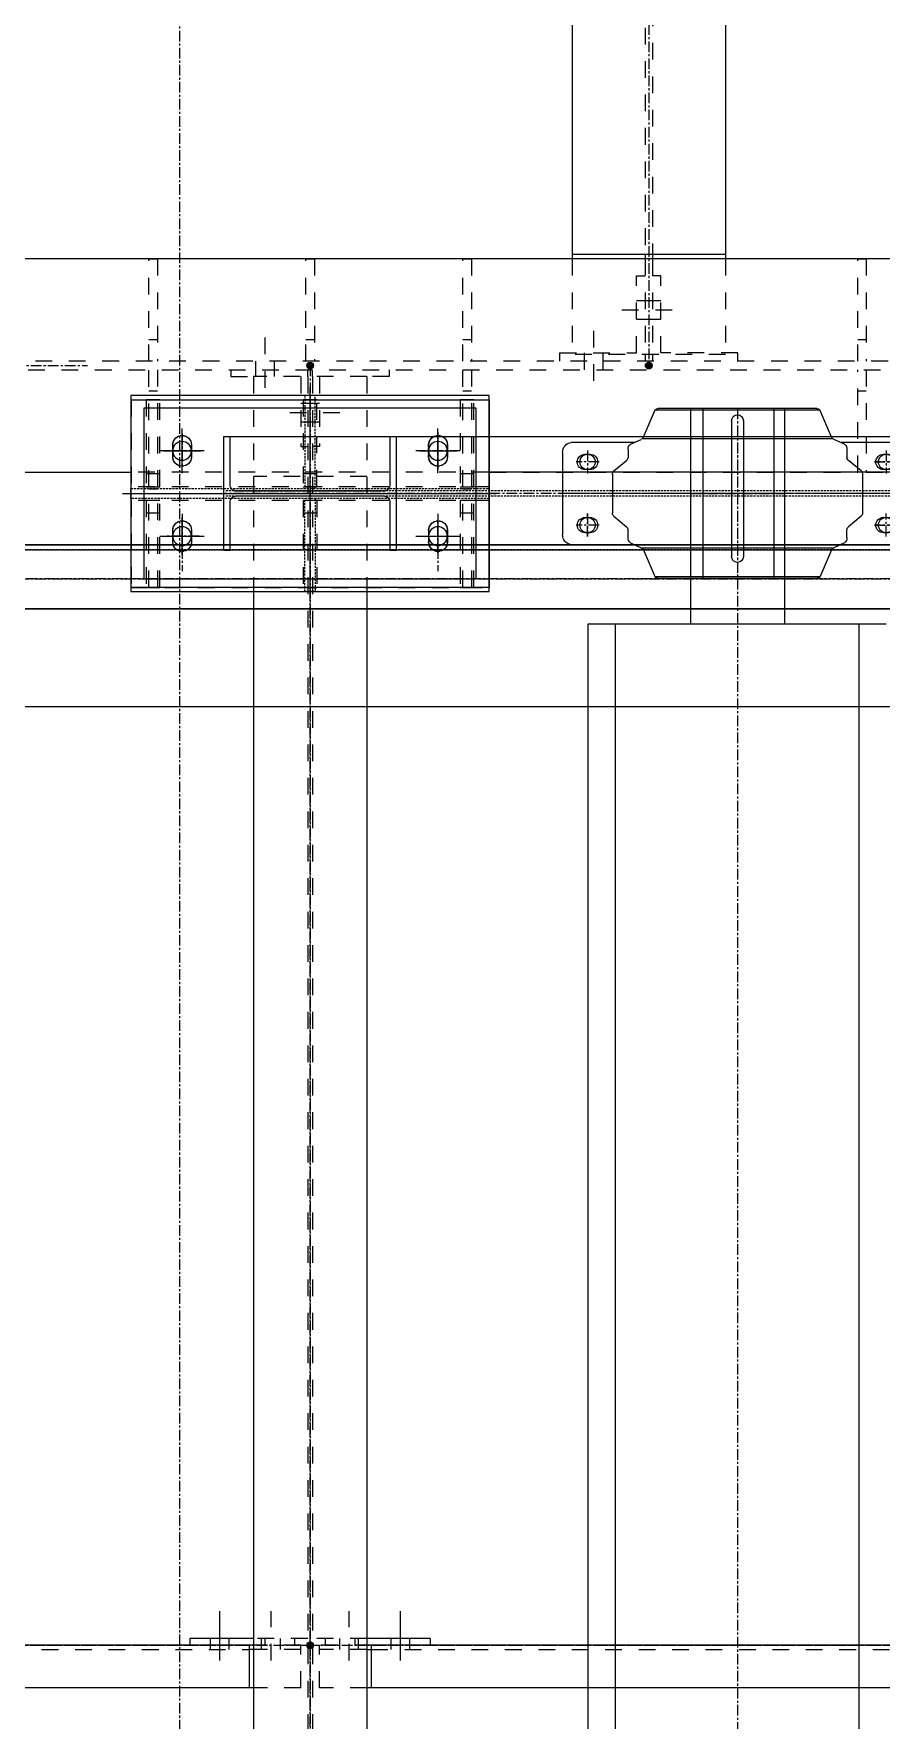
# Model space of a CAD drawing. Header units: inches. Extents: x 209270 to 234360, y -180214 to -150194.
# Drawn here: x 222891 to 223884, y -161652 to -159675 of the extents above; entities that cross this region are included whole.
import ezdxf

# ---------------------------------------------------------------- set-up
doc = ezdxf.new("R2010")
doc.units = ezdxf.units.IN
doc.header["$LTSCALE"] = 10
doc.header["$MEASUREMENT"] = 0
for name, pattern in [('CENTER', [2, 1.25, -0.25, 0.25, -0.25]), ('DXK_LINE_DOT2', [3.9198, 1.9599, -1.9599]), ('HIDDEN', [0.375, 0.25, -0.125])]:
    doc.linetypes.add(name, pattern=pattern)
for name, color, linetype in [('_STR_0', 7, 'Continuous'), ('_STR_1', 7, 'Continuous'), ('_STR_2', 7, 'Continuous'), ('_STR_4', 7, 'Continuous')]:
    doc.layers.add(name, color=color, linetype=linetype)
for name, color, linetype, lineweight in [('adani logo', 7, 'Continuous', 15), ('All Bought', 110, 'Continuous', 9), ('Belt', 4, 'Continuous', 9), ('CEN', 1, 'CENTER', 9), ('DIM', 42, 'Continuous', 13), ('HIDDDEN', 3, 'HIDDEN', 9), ('HIDDEN', 3, 'HIDDEN', 9), ('MAIN OBJECT', 2, 'Continuous', 18), ('OBJECT', 2, 'Continuous', 18), ('STR25', 30, 'Continuous', 5)]:
    doc.layers.add(name, color=color, linetype=linetype, lineweight=lineweight)

# ---------------------------------------------------------------- blocks, each defined once
blk = doc.blocks.new('A$Ccd523e08')
at = {"layer": 'CEN'}
blk.add_line((-55.5, 1500, 4.7), (-2941.9, 1500, 4.7), dxfattribs=at)
blk = doc.blocks.new('A$C1f4f58bd')
at = {"layer": 'CEN'}
blk.add_lwpolyline([(1100, 2200), (5000, 2200), (5000, -2700), (1100, -2700)], close=True, dxfattribs=at)
blk = doc.blocks.new('A$Cee1ce5ad')
at = {"layer": 'All Bought'}
for p, q in [((-92.9, 99.5), (92.9, 99.5)), ((-110.6, 65.2), (-96.5, 98)), ((-96.6, 97.8), (96.6, 97.8)), ((-6.9, 85.4), (-6.9, -73.9)), ((6.9, 85.4), (6.9, -73.9)), ((110.6, 65.2), (96.5, 98)), ((-195, 60), (-120.6, 60)), ((-125.4, 57.7), (-113, 63.5)), ((-111.9, 64.2), (111.9, 64.2)), ((125.4, 57.7), (113, 63.5)), ((120.6, 60), (195, 60)), ((-205, 48.3), (-205, -48.3)), ((-128.3, 51.5), (-128.3, 42.7)), ((128.3, 51.5), (128.3, 42.7)), ((205, 48.3), (205, -48.3)), ((-146.7, 22.7), (-146.7, -22.7)), ((-144.9, 26.5), (-130.1, 38.9)), ((144.9, 26.5), (130.1, 38.9)), ((146.7, 22.7), (146.7, -22.7)), ((-144.9, -26.5), (-130.1, -38.9)), ((144.9, -26.5), (130.1, -38.9)), ((-128.3, -51.5), (-128.3, -42.7)), ((-125.4, -57.7), (-113, -63.5)), ((125.4, -57.7), (113, -63.5)), ((128.3, -51.5), (128.3, -42.7)), ((-195, -60), (-120.6, -60)), ((-111.9, -64.2), (111.9, -64.2)), ((-110.6, -65.2), (-96.5, -98)), ((110.6, -65.2), (96.5, -98)), ((120.6, -60), (195, -60)), ((-96.6, -97.8), (96.6, -97.8)), ((-92.9, -99.5), (92.9, -99.5))]:
    blk.add_line(p, q, dxfattribs=at)
at = {"layer": 'All Bought', "ltscale": 50}
for p, q in [((-42.5, 99.5), (-42.5, -99.5)), ((40.8, 99.5), (40.8, -99.5))]:
    blk.add_line(p, q, dxfattribs=at)
at = {"layer": 'All Bought'}
for points in [[(-171.2, 28, 1), (-171.2, 46), (-177.2, 46, 1), (-177.2, 28)], [(178.8, 28, 1), (178.8, 46), (172.8, 46, 1), (172.8, 28)], [(-171.2, -46, 1), (-171.2, -28), (-177.2, -28, 1), (-177.2, -46)], [(178.8, -46, 1), (178.8, -28), (172.8, -28, 1), (172.8, -46)]]:
    blk.add_lwpolyline(points, format="xyb", close=True, dxfattribs=at)
for centre, radius, start, end in [((-92.9, 94.5), 5, 90, 135), ((92.9, 94.5), 5, 45, 90), ((0, 85.4), 6.9, 0, 180), ((-193.5, 48.6), 11.5, 97.6625, 181.1349), ((-116.5, 71.1), 8.33, 295, 315), ((116.5, 71.1), 8.33, 225, 245), ((193.5, 48.6), 11.5, 358.8651, 82.3375), ((-133.3, 42.7), 5, 310, 0), ((-120.5, 51.7), 7.85, 129.2243, 180.8268), ((120.5, 51.7), 7.85, 359.1732, 50.7757), ((133.3, 42.7), 5, 180, 230), ((-141.7, 22.7), 5, 130, 180), ((141.7, 22.7), 5, 0, 50), ((-141.7, -22.7), 5, 180, 230), ((-133.3, -42.7), 5, 0, 50), ((133.3, -42.7), 5, 130, 180), ((141.7, -22.7), 5, 310, 0), ((-193.5, -48.6), 11.5, 178.8651, 262.3375), ((-120.5, -51.7), 7.85, 179.1732, 230.7757), ((120.5, -51.7), 7.85, 309.2243, 0.8268), ((193.5, -48.6), 11.5, 277.6625, 1.1349), ((-116.5, -71.1), 8.33, 45, 65), ((0, -73.9), 6.9, 180, 0), ((116.5, -71.1), 8.33, 115, 135), ((-92.9, -94.5), 5, 225, 270), ((92.9, -94.5), 5, 270, 315)]:
    blk.add_arc(centre, radius, start, end, dxfattribs=at)
at = {"layer": 'CEN'}
for p, q in [((0, 99.5), (0, -99.5)), ((-174.2, 50.5), (-174.2, 23.5)), ((175.8, 50.5), (175.8, 23.5)), ((-160.7, 37), (-187.7, 37)), ((162.3, 37), (189.3, 37)), ((-205, 0), (205, 0)), ((-160.7, -37), (-187.7, -37)), ((-174.2, -50.5), (-174.2, -23.5)), ((162.3, -37), (189.3, -37)), ((175.8, -50.5), (175.8, -23.5))]:
    blk.add_line(p, q, dxfattribs=at)
blk = doc.blocks.new('A$C439c46b0')
at = {"layer": 'CEN'}
for p, q in [((0, 124.8), (0, -124.8)), ((-150, 30), (-150, 70)), ((150, 70), (150, 30)), ((-176.1, 50), (-123.9, 50)), ((123.9, 50), (176.1, 50)), ((-219.8, 0), (219.8, 0)), ((-150, -70), (-150, -30)), ((150, -30), (150, -70)), ((-123.9, -50), (-176.1, -50)), ((176.1, -50), (123.9, -50))]:
    blk.add_line(p, q, dxfattribs=at)
at = {"layer": 'MAIN OBJECT', "elevation": -528}
blk.add_lwpolyline([(-195, 100), (195, 100), (195, -100), (-195, -100)], close=True, dxfattribs=at)
at = {"layer": 'MAIN OBJECT'}
for centre in [(-150, 50, -1074.4), (150, 50, -1074.4), (-150, -50, -1074.4), (150, -50, -1074.4)]:
    blk.add_circle(centre, 11, dxfattribs=at)
blk = doc.blocks.new('A$C4ed3ba51')
at = {"layer": 'CEN'}
for p, q in [((0, 115), (0, -115)), ((-150, 23.9), (-150, 91.1)), ((150, 23.9), (150, 91.1)), ((-130, 50), (-170, 50)), ((130, 50), (170, 50)), ((-210, 0), (210, 0)), ((-150, -23.9), (-150, -76.1)), ((150, -23.9), (150, -76.1)), ((-130, -50), (-170, -50)), ((130, -50), (170, -50))]:
    blk.add_line(p, q, dxfattribs=at)
at = {"layer": 'HIDDDEN'}
for points in [[(6, 6), (6, 115), (-6, 115), (-6, 6)], [(6, -6), (6, -115), (-6, -115), (-6, -6)]]:
    blk.add_lwpolyline(points, dxfattribs=at)
blk.add_lwpolyline([(-210, -6), (210, -6), (210, 6), (-210, 6)], close=True, dxfattribs=at)
at = {"layer": 'HIDDEN', "elevation": -528}
for points in [[(-139, 57, 1), (-161, 57), (-161, 43, 1), (-139, 43)], [(139, 57, -1), (161, 57), (161, 43, -1), (139, 43)], [(-139, -57, -1), (-161, -57), (-161, -43, -1), (-139, -43)], [(139, -57, 1), (161, -57), (161, -43, 1), (139, -43)]]:
    blk.add_lwpolyline(points, format="xyb", close=True, dxfattribs=at)
at = {"layer": 'MAIN OBJECT'}
blk.add_lwpolyline([(-101.5, 66.5), (-93.7, 66.5), (-93.7, 10.4, 0.414214), (-86.1, 2.8), (86.1, 2.8, 0.414214), (93.7, 10.4), (93.7, 66.5), (101.5, 66.5), (101.5, -66.5), (93.7, -66.5), (93.7, -66.5), (93.7, -10.4, 0.414214), (86.1, -2.8), (-86.1, -2.8, 0.414214), (-93.7, -10.4), (-93.7, -66.5), (-93.7, -66.5), (-101.5, -66.5)], format="xyb", close=True, dxfattribs=at)
at = {"layer": 'STR25', "elevation": -528}
blk.add_lwpolyline([(-210, 115), (210, 115), (210, -115), (-210, -115)], close=True, dxfattribs=at)
at = {"layer": 'adani logo'}
blk.add_blockref('A$C439c46b0', (0, 0), dxfattribs=at)
blk = doc.blocks.new('RTR')
at = {"layer": 'All Bought'}
for p, q in [((-83462, -1561510, 7412901051.7), (-83462, -1561763)), ((-83462, -1561510, 7412901051.7), (-83352, -1561510, 7412901051.7)), ((-83352, -1561510, 7412901051.7), (-83352, -1561763)), ((-83232.6, -1561763), (-83582.6, -1561763)), ((-83582.6, -1561763), (-83582.6, -1564163)), ((-83550.6, -1561763), (-83550.6, -1564163)), ((-83264.6, -1561763), (-83264.6, -1564163))]:
    blk.add_line(p, q, dxfattribs=at)
at = {"layer": 'CEN'}
for p, q in [((-83407, -1561510.1), (-83407, -1564406.4)), ((-83582.8, -1561559.5, 3956186986.7), (-83582.8, -1561586.5, 3956186986.7)), ((-83569.3, -1561573, 3956186986.7), (-83596.3, -1561573, 3956186986.7)), ((-83219.3, -1561573, 3956186986.7), (-83246.3, -1561573, 3956186986.7)), ((-82885.2, -1561610, 4202462826.4), (-84008.2, -1561610, 10666859653.8)), ((-83462, -1561610, 7412901051.7), (-83352, -1561610, 7412901051.7)), ((-83582.8, -1561633.5, 3956186986.7), (-83582.8, -1561660.5, 3956186986.7)), ((-83569.3, -1561647, 3956186986.7), (-83596.3, -1561647, 3956186986.7)), ((-83219.3, -1561647, 3956186986.7), (-83246.3, -1561647, 3956186986.7)), ((-83908.2, -1564415.8), (-83908.2, -1561663.2)), ((-83557, -1562960, 7412901048.3), (-83257, -1562960, 7412901048.3))]:
    blk.add_line(p, q, dxfattribs=at)
at = {"layer": 'HIDDDEN'}
for p, q in [((-82808.2, -1561607, 10666859653.8), (-84008.2, -1561607, 10666859653.8)), ((-82808.2, -1561613, 10666859653.8), (-84008.2, -1561613, 10666859653.8))]:
    blk.add_line(p, q, dxfattribs=at)
at = {"layer": 'MAIN OBJECT'}
for centre in [(-83582.8, -1561573, 3956186986.7), (-83232.8, -1561573, 3956186986.7), (-83582.8, -1561647, 3956186986.7), (-83232.8, -1561647, 3956186986.7)]:
    blk.add_circle(centre, 9, dxfattribs=at)
at = {"layer": 'OBJECT'}
for p, q in [((-82808.2, -1561543.5, 10666859653.8), (-84008.2, -1561543.5, 10666859653.8)), ((-82808.2, -1561676.5, 10666859653.8), (-84008.2, -1561676.5, 10666859653.8))]:
    blk.add_line(p, q, dxfattribs=at)
at = {"xscale": -0.9999999999999998, "rotation": 180.0000896999132}
blk.add_blockref('A$C4ed3ba51', (-83908.2, -1561610, 8882565593.7), dxfattribs=at)
at = {"layer": 'MAIN OBJECT', "xscale": -0.9999999999999989, "rotation": 4.48499566286e-05}
blk.add_blockref('A$Cee1ce5ad', (-83407, -1561610, 7412901051.7), dxfattribs=at)
blk = doc.blocks.new('Part-116860372-116595 - 114867')
at = {"layer": '_STR_1', "color": 6, "linetype": 'DXK_LINE_DOT2'}
for p, q in [((223022.8, -160103.7), (223022.8, -160205.7)), ((223038.8, -160103.7), (223022.8, -160103.7)), ((223038.8, -160205.7), (223038.8, -160103.7)), ((223038.8, -160190.7), (223022.8, -160190.7)), ((223022.8, -160205.7), (223038.8, -160205.7))]:
    blk.add_line(p, q, dxfattribs=at)
blk = doc.blocks.new('Part-116860372-115945 - 114867')
at = {"layer": '_STR_1', "color": 6, "linetype": 'DXK_LINE_DOT2'}
for p, q in [((223122, -160068.7), (223122, -160076.7)), ((223122, -160076.7), (223148.3, -160076.7)), ((223204, -160076.7), (223204, -160158.7)), ((223212, -160076.7), (223212, -160068.7)), ((223204, -160158.7), (223212, -160158.7))]:
    blk.add_line(p, q, dxfattribs=at)
blk = doc.blocks.new('Part-116860372-157426 - 114867')
at = {"layer": '_STR_1', "color": 6, "linetype": 'DXK_LINE_DOT2'}
for p, q in [((223025.9, -159938.7), (222866.9, -159938.7)), ((223209.9, -159938.7), (223035.9, -159938.7)), ((223393.9, -159938.7), (223219.9, -159938.7)), ((223856.9, -159938.7), (223403.9, -159938.7)), ((224025.9, -159938.7), (223866.9, -159938.7)), ((222866.9, -160188.7), (223004.9, -160188.7)), ((223424.9, -160188.7), (223856.9, -160188.7)), ((223866.9, -160188.7), (224004.9, -160188.7))]:
    blk.add_line(p, q, dxfattribs=at)
blk = doc.blocks.new('Bolt-116860372-115947 - 114867')
at = {"layer": '_STR_1', "color": 1, "linetype": 'DXK_LINE_DOT2'}
for p, q in [((223162, -160089.7), (223162, -160026.7)), ((223151, -160068.7), (223151, -160058.7)), ((223151, -160076.7), (223151, -160068.7)), ((223173, -160068.7), (223173, -160058.7)), ((223173, -160076.7), (223173, -160068.7))]:
    blk.add_line(p, q, dxfattribs=at)
blk = doc.blocks.new('Part-116860372-114969 - 114867')
at = {"layer": '_STR_4', "linetype": 'Continuous'}
blk.add_hatch(color=4, dxfattribs=at).paths.add_polyline_path([(223611.9, -160067.7, -1), (223611.9, -160059.7, -1)])
at = {"layer": '_STR_1', "color": 6, "linetype": 'DXK_LINE_DOT2'}
for p, q in [((223616.2, -155373.7), (223616.2, -159933.7)), ((223607.6, -156139.8), (223607.6, -159933.7)), ((223521.9, -159938.7), (223521.9, -160050.7)), ((223607.6, -159938.7), (223607.6, -160050.7)), ((223616.2, -159938.7), (223616.2, -160050.7)), ((223701.9, -159938.7), (223701.9, -160050.7)), ((223701.9, -160050.7), (223521.9, -160050.7))]:
    blk.add_line(p, q, dxfattribs=at)
at = {"layer": '_STR_2', "color": 2, "linetype": 'Continuous'}
for p, q in [((223521.9, -155368.7), (223521.9, -159938.7)), ((223701.9, -155368.7), (223701.9, -159938.7)), ((223701.9, -159933.7), (223521.9, -159933.7)), ((223607.6, -159933.7), (223607.6, -159938.7)), ((223616.2, -159933.7), (223616.2, -159938.7))]:
    blk.add_line(p, q, dxfattribs=at)
at = {"layer": '_STR_4', "color": 4, "linetype": 'CENTER'}
blk.add_line((223611.9, -155263.7), (223611.9, -160063.7), dxfattribs=at)
at = {"layer": '_STR_4', "color": 4, "linetype": 'Continuous'}
blk.add_circle((223611.9, -160063.7), 4, dxfattribs=at)
blk = doc.blocks.new('Part-116860372-114988 - 114867')
at = {"layer": '_STR_4', "linetype": 'Continuous'}
blk.add_hatch(color=4, dxfattribs=at).paths.add_polyline_path([(223214.9, -160067.7, -1), (223214.9, -160059.7, -1)])
at = {"layer": '_STR_1', "color": 6, "linetype": 'DXK_LINE_DOT2'}
for p, q in [((223281.5, -160076.7), (223148.3, -160076.7)), ((223148.3, -160076.7), (223148.3, -160323.7)), ((223212, -160076.7), (223212, -163049.7)), ((223217.7, -160076.7), (223217.7, -163049.7)), ((223281.5, -160076.7), (223281.5, -160323.7)), ((223281.5, -160193.7), (223148.3, -160193.7))]:
    blk.add_line(p, q, dxfattribs=at)
at = {"layer": '_STR_2', "color": 2, "linetype": 'Continuous'}
for p, q in [((223148.3, -160323.7), (223148.3, -162803.7)), ((223281.5, -160323.7), (223281.5, -162803.7))]:
    blk.add_line(p, q, dxfattribs=at)
at = {"layer": '_STR_4', "color": 4, "linetype": 'CENTER'}
blk.add_line((223214.9, -160063.7), (223214.9, -163063.7), dxfattribs=at)
at = {"layer": '_STR_4', "color": 4, "linetype": 'Continuous'}
blk.add_circle((223214.9, -160063.7), 4, dxfattribs=at)
blk = doc.blocks.new('Part-116860372-115034 - 114867')
at = {"layer": '_STR_4', "linetype": 'Continuous'}
for points in [[(222514.9, -161567.7, -1), (222514.9, -161559.7, -1)], [(223214.9, -161567.7, -1), (223214.9, -161559.7, -1)]]:
    blk.add_hatch(color=4, dxfattribs=at).paths.add_polyline_path(points)
at = {"layer": '_STR_1', "color": 6, "linetype": 'DXK_LINE_DOT2'}
for p, q in [((222525.7, -161613.7), (222525.7, -161563.7)), ((222586.5, -161563.7), (222525.7, -161563.7)), ((222581.5, -161568.7), (222525.7, -161568.7)), ((222586.5, -161568.7), (223143.3, -161568.7)), ((223204, -161563.7), (223143.3, -161563.7)), ((223204, -161568.7), (223148.3, -161568.7)), ((223204, -161613.7), (223204, -161563.7)), ((222581.5, -161613.7), (222525.7, -161613.7)), ((223204, -161613.7), (223148.3, -161613.7))]:
    blk.add_line(p, q, dxfattribs=at)
at = {"layer": '_STR_2', "color": 2, "linetype": 'Continuous'}
for p, q in [((222581.5, -161568.7), (222586.5, -161568.7)), ((223143.3, -161563.7), (222586.5, -161563.7)), ((222586.5, -161563.7), (222586.5, -161613.7)), ((223143.3, -161563.7), (223143.3, -161613.7)), ((223148.3, -161568.7), (223143.3, -161568.7)), ((223148.3, -161613.7), (222581.5, -161613.7))]:
    blk.add_line(p, q, dxfattribs=at)
at = {"layer": '_STR_4', "color": 4, "linetype": 'CENTER'}
for p, q in [((222514.9, -161563.7), (222525.7, -161563.7)), ((222586.5, -161563.7), (223143.3, -161563.7)), ((223204, -161563.7), (223214.9, -161563.7))]:
    blk.add_line(p, q, dxfattribs=at)
at = {"layer": '_STR_4', "color": 4, "linetype": 'Continuous'}
for centre in [(222514.9, -161563.7), (223214.9, -161563.7)]:
    blk.add_circle(centre, 4, dxfattribs=at)
blk = doc.blocks.new('Part-116860372-115035 - 114867')
at = {"layer": '_STR_4', "linetype": 'Continuous'}
for points in [[(223214.9, -161567.7, -1), (223214.9, -161559.7, -1)], [(224214.9, -161567.7, -1), (224214.9, -161559.7, -1)]]:
    blk.add_hatch(color=4, dxfattribs=at).paths.add_polyline_path(points)
at = {"layer": '_STR_1', "color": 6, "linetype": 'DXK_LINE_DOT2'}
for p, q in [((223225.7, -161613.7), (223225.7, -161563.7)), ((223286.5, -161563.7), (223225.7, -161563.7)), ((223281.5, -161568.7), (223225.7, -161568.7)), ((223286.5, -161568.7), (224143.3, -161568.7)), ((224204, -161563.7), (224143.3, -161563.7)), ((224204, -161568.7), (224148.3, -161568.7)), ((224204, -161613.7), (224204, -161563.7)), ((223281.5, -161613.7), (223225.7, -161613.7)), ((224204, -161613.7), (224148.3, -161613.7))]:
    blk.add_line(p, q, dxfattribs=at)
at = {"layer": '_STR_2', "color": 2, "linetype": 'Continuous'}
for p, q in [((223281.5, -161568.7), (223286.5, -161568.7)), ((224143.3, -161563.7), (223286.5, -161563.7)), ((223286.5, -161563.7), (223286.5, -161613.7)), ((224143.3, -161563.7), (224143.3, -161613.7)), ((224148.3, -161568.7), (224143.3, -161568.7)), ((224148.3, -161613.7), (223281.5, -161613.7))]:
    blk.add_line(p, q, dxfattribs=at)
at = {"layer": '_STR_4', "color": 4, "linetype": 'CENTER'}
for p, q in [((223214.9, -161563.7), (223225.7, -161563.7)), ((223286.5, -161563.7), (224143.3, -161563.7)), ((224204, -161563.7), (224214.9, -161563.7))]:
    blk.add_line(p, q, dxfattribs=at)
at = {"layer": '_STR_4', "color": 4, "linetype": 'Continuous'}
for centre in [(223214.9, -161563.7), (224214.9, -161563.7)]:
    blk.add_circle(centre, 4, dxfattribs=at)
blk = doc.blocks.new('Bolt-116860372-149904 - 114867')
at = {"layer": '_STR_1', "color": 1, "linetype": 'DXK_LINE_DOT2'}
for p, q in [((223547.6, -160081.7), (223547.6, -160013.7)), ((223536.6, -160058.7), (223536.6, -160048.7)), ((223558.6, -160058.7), (223558.6, -160048.7)), ((223536.6, -160068.7), (223536.6, -160058.7)), ((223558.6, -160068.7), (223558.6, -160058.7))]:
    blk.add_line(p, q, dxfattribs=at)
blk = doc.blocks.new('Part-116860372-115112 - 114867')
at = {"layer": '_STR_1', "color": 6, "linetype": 'DXK_LINE_DOT2'}
blk.add_line((223424.9, -160188.7), (223004.9, -160188.7), dxfattribs=at)
at = {"layer": '_STR_2', "color": 2, "linetype": 'Continuous'}
for p, q in [((225381.9, -159938.7), (216886.9, -159938.7)), ((216886.9, -160188.7), (223004.9, -160188.7)), ((224004.9, -160188.7), (223424.9, -160188.7))]:
    blk.add_line(p, q, dxfattribs=at)
blk = doc.blocks.new('Part-116860372-115114 - 114867')
at = {"layer": '_STR_1', "color": 6, "linetype": 'DXK_LINE_DOT2'}
for p, q in [((225381.9, -160058.7), (216886.9, -160058.7)), ((216886.9, -160068.7), (225381.9, -160068.7))]:
    blk.add_line(p, q, dxfattribs=at)
blk = doc.blocks.new('Part-116860372-116609 - 114867')
at = {"layer": '_STR_1', "color": 6, "linetype": 'DXK_LINE_DOT2'}
for p, q in [((223393.9, -160058.7), (223393.9, -159938.7)), ((223393.9, -159938.7), (223403.9, -159938.7)), ((223403.9, -159938.7), (223403.9, -160058.7)), ((223403.9, -160033.7), (223393.9, -160033.7))]:
    blk.add_line(p, q, dxfattribs=at)
blk = doc.blocks.new('Part-116860372-149907 - 114867')
at = {"layer": '_STR_1', "color": 6, "linetype": 'DXK_LINE_DOT2'}
for p, q in [((223856.9, -160188.7), (223856.9, -160068.7)), ((223866.9, -160068.7), (223866.9, -160188.7)), ((223866.9, -160093.7), (223856.9, -160093.7)), ((223866.9, -160188.7), (223856.9, -160188.7))]:
    blk.add_line(p, q, dxfattribs=at)
blk = doc.blocks.new('Part-116860372-116598 - 114867')
at = {"layer": '_STR_1', "color": 6, "linetype": 'DXK_LINE_DOT2'}
for p, q in [((223206.8, -160103.7), (223206.8, -160205.7)), ((223222.8, -160103.7), (223206.8, -160103.7)), ((223222.8, -160205.7), (223222.8, -160103.7)), ((223222.8, -160190.7), (223206.8, -160190.7)), ((223206.8, -160205.7), (223222.8, -160205.7))]:
    blk.add_line(p, q, dxfattribs=at)
blk = doc.blocks.new('Part-116860372-116596 - 114867')
at = {"layer": '_STR_1', "color": 6, "linetype": 'DXK_LINE_DOT2'}
for p, q in [((223004.9, -160103.7), (223004.9, -160323.7)), ((223004.9, -160103.7), (223424.9, -160103.7)), ((223424.9, -160103.7), (223424.9, -160323.7)), ((223004.9, -160323.7), (223424.9, -160323.7))]:
    blk.add_line(p, q, dxfattribs=at)
blk = doc.blocks.new('Bolt-116860372-115946 - 114867')
at = {"layer": '_STR_1', "color": 1, "linetype": 'DXK_LINE_DOT2'}
for p, q in [((223204, -160107.7), (223212, -160107.7)), ((223212, -160107.7), (223217.7, -160107.7)), ((223217.7, -160107.7), (223225.7, -160107.7)), ((223191, -160118.7), (223259, -160118.7)), ((223204, -160129.7), (223212, -160129.7)), ((223212, -160129.7), (223217.7, -160129.7)), ((223217.7, -160129.7), (223225.7, -160129.7))]:
    blk.add_line(p, q, dxfattribs=at)
blk = doc.blocks.new('Part-116860372-115625 - 114867')
at = {"layer": '_STR_1', "color": 6, "linetype": 'DXK_LINE_DOT2'}
for p, q in [((223281.5, -161555.7), (223217.7, -161555.7)), ((223232.7, -161563.7), (223232.7, -161555.7)), ((223267.7, -161563.7), (223267.7, -161555.7))]:
    blk.add_line(p, q, dxfattribs=at)
at = {"layer": '_STR_2', "color": 2, "linetype": 'Continuous'}
for p, q in [((223355.7, -161555.7), (223281.5, -161555.7)), ((223355.7, -161555.7), (223355.7, -161563.7)), ((223286.5, -161563.7), (223281.5, -161563.7))]:
    blk.add_line(p, q, dxfattribs=at)
blk = doc.blocks.new('Bolt-116860372-115626 - 114867')
at = {"layer": '_STR_1', "color": 1, "linetype": 'DXK_LINE_DOT2'}
for p, q in [((223260.7, -161581.7), (223260.7, -161523.7)), ((223249.7, -161563.7), (223249.7, -161555.7)), ((223271.7, -161563.7), (223271.7, -161555.7)), ((223249.7, -161568.7), (223249.7, -161563.7)), ((223271.7, -161568.7), (223271.7, -161563.7))]:
    blk.add_line(p, q, dxfattribs=at)
at = {"layer": '_STR_2', "color": 1, "linetype": 'Continuous'}
for p, q in [((223320.7, -161581.7), (223320.7, -161523.7)), ((223309.7, -161563.7), (223309.7, -161555.7)), ((223331.7, -161563.7), (223331.7, -161555.7)), ((223309.7, -161568.7), (223309.7, -161563.7)), ((223331.7, -161568.7), (223331.7, -161563.7))]:
    blk.add_line(p, q, dxfattribs=at)
blk = doc.blocks.new('Part-116860372-115637 - 114867')
at = {"layer": '_STR_1', "color": 6, "linetype": 'DXK_LINE_DOT2'}
for p, q in [((223212, -161555.7), (223148.3, -161555.7)), ((223162, -161563.7), (223162, -161555.7)), ((223197, -161563.7), (223197, -161555.7))]:
    blk.add_line(p, q, dxfattribs=at)
at = {"layer": '_STR_2', "color": 2, "linetype": 'Continuous'}
for p, q in [((223148.3, -161555.7), (223074, -161555.7)), ((223074, -161555.7), (223074, -161563.7)), ((223148.3, -161563.7), (223143.3, -161563.7))]:
    blk.add_line(p, q, dxfattribs=at)
blk = doc.blocks.new('Bolt-116860372-115638 - 114867')
at = {"layer": '_STR_1', "color": 1, "linetype": 'DXK_LINE_DOT2'}
for p, q in [((223169, -161581.7), (223169, -161523.7)), ((223158, -161563.7), (223158, -161555.7)), ((223180, -161563.7), (223180, -161555.7)), ((223158, -161568.7), (223158, -161563.7)), ((223180, -161568.7), (223180, -161563.7))]:
    blk.add_line(p, q, dxfattribs=at)
at = {"layer": '_STR_2', "color": 1, "linetype": 'Continuous'}
for p, q in [((223109, -161581.7), (223109, -161523.7)), ((223098, -161563.7), (223098, -161555.7)), ((223120, -161563.7), (223120, -161555.7)), ((223098, -161568.7), (223098, -161563.7)), ((223120, -161568.7), (223120, -161563.7))]:
    blk.add_line(p, q, dxfattribs=at)
blk = doc.blocks.new('Part-116860372-116608 - 114867')
at = {"layer": '_STR_1', "color": 6, "linetype": 'DXK_LINE_DOT2'}
for p, q in [((223393.9, -160323.7), (223393.9, -160068.7)), ((223403.9, -160068.7), (223403.9, -160323.7)), ((223403.9, -160093.7), (223393.9, -160093.7)), ((223403.9, -160208.7), (223393.9, -160208.7)), ((223403.9, -160323.7), (223393.9, -160323.7))]:
    blk.add_line(p, q, dxfattribs=at)
blk = doc.blocks.new('Part-116860372-116612 - 114867')
at = {"layer": '_STR_1', "color": 6, "linetype": 'DXK_LINE_DOT2'}
for p, q in [((223025.9, -160058.7), (223025.9, -159938.7)), ((223025.9, -159938.7), (223035.9, -159938.7)), ((223035.9, -159938.7), (223035.9, -160058.7)), ((223035.9, -160033.7), (223025.9, -160033.7))]:
    blk.add_line(p, q, dxfattribs=at)
blk = doc.blocks.new('Part-116860372-116593 - 114867')
at = {"layer": '_STR_1', "color": 6, "linetype": 'DXK_LINE_DOT2'}
for p, q in [((223004.9, -160221.7), (223004.9, -160205.7)), ((223424.9, -160205.7), (223004.9, -160205.7)), ((223424.9, -160221.7), (223424.9, -160205.7)), ((223424.9, -160221.7), (223004.9, -160221.7))]:
    blk.add_line(p, q, dxfattribs=at)
blk = doc.blocks.new('Part-116860372-116597 - 114867')
at = {"layer": '_STR_1', "color": 6, "linetype": 'DXK_LINE_DOT2'}
for p, q in [((223038.8, -160221.7), (223022.8, -160221.7)), ((223022.8, -160221.7), (223022.8, -160323.7)), ((223038.8, -160323.7), (223038.8, -160221.7)), ((223038.8, -160236.7), (223022.8, -160236.7)), ((223022.8, -160323.7), (223038.8, -160323.7))]:
    blk.add_line(p, q, dxfattribs=at)
blk = doc.blocks.new('Part-116860372-115944 - 114867')
at = {"layer": '_STR_1', "color": 6, "linetype": 'DXK_LINE_DOT2'}
for p, q in [((223217.7, -160076.7), (223217.7, -160068.7)), ((223225.7, -160076.7), (223225.7, -160158.7)), ((223307.7, -160076.7), (223281.5, -160076.7)), ((223307.7, -160068.7), (223307.7, -160076.7)), ((223225.7, -160158.7), (223217.7, -160158.7))]:
    blk.add_line(p, q, dxfattribs=at)
blk = doc.blocks.new('Part-116860372-116601 - 114867')
at = {"layer": '_STR_1', "color": 6, "linetype": 'DXK_LINE_DOT2'}
for p, q in [((223406.8, -160221.7), (223390.8, -160221.7)), ((223390.8, -160221.7), (223390.8, -160323.7)), ((223406.8, -160323.7), (223406.8, -160221.7)), ((223406.8, -160236.7), (223390.8, -160236.7)), ((223390.8, -160323.7), (223406.8, -160323.7))]:
    blk.add_line(p, q, dxfattribs=at)
blk = doc.blocks.new('Part-116860372-115991 - 114867')
at = {"layer": '_STR_1', "color": 6, "linetype": 'DXK_LINE_DOT2'}
for p, q in [((223597.6, -160048.7), (223597.6, -159958.7)), ((223597.6, -159958.7), (223607.6, -159958.7)), ((223507.6, -160058.7), (223507.6, -160048.7)), ((223507.6, -160048.7), (223597.6, -160048.7)), ((223607.6, -160050.7), (223607.6, -160058.7))]:
    blk.add_line(p, q, dxfattribs=at)
blk = doc.blocks.new('Part-116860372-115992 - 114867')
at = {"layer": '_STR_1', "color": 6, "linetype": 'DXK_LINE_DOT2'}
for p, q in [((223626.2, -159958.7), (223616.2, -159958.7)), ((223626.2, -160048.7), (223626.2, -159958.7)), ((223616.2, -160050.7), (223616.2, -160058.7)), ((223716.2, -160048.7), (223626.2, -160048.7)), ((223716.2, -160058.7), (223716.2, -160048.7))]:
    blk.add_line(p, q, dxfattribs=at)
blk = doc.blocks.new('Bolt-116860372-115993 - 114867')
at = {"layer": '_STR_1', "color": 1, "linetype": 'DXK_LINE_DOT2'}
for p, q in [((223607.6, -159987.7), (223597.6, -159987.7)), ((223616.2, -159987.7), (223607.6, -159987.7)), ((223626.2, -159987.7), (223616.2, -159987.7)), ((223639.2, -159998.7), (223561.2, -159998.7)), ((223607.6, -160009.7), (223597.6, -160009.7)), ((223616.2, -160009.7), (223607.6, -160009.7)), ((223626.2, -160009.7), (223616.2, -160009.7))]:
    blk.add_line(p, q, dxfattribs=at)
blk = doc.blocks.new('Part-116860372-116594 - 114867')
at = {"layer": '_STR_2', "color": 2, "linetype": 'Continuous'}
for p, q in [((223004.9, -160323.7), (223004.9, -160103.7)), ((223004.9, -160103.7), (223424.9, -160103.7)), ((223424.9, -160103.7), (223424.9, -160323.7)), ((223424.9, -160323.7), (223004.9, -160323.7))]:
    blk.add_line(p, q, dxfattribs=at)
blk = doc.blocks.new('Part-116860372-116599 - 114867')
at = {"layer": '_STR_1', "color": 6, "linetype": 'DXK_LINE_DOT2'}
for p, q in [((223222.8, -160221.7), (223206.8, -160221.7)), ((223206.8, -160221.7), (223206.8, -160323.7)), ((223222.8, -160221.7), (223222.8, -160323.7)), ((223222.8, -160236.7), (223206.8, -160236.7))]:
    blk.add_line(p, q, dxfattribs=at)
at = {"layer": '_STR_2', "color": 2, "linetype": 'Continuous'}
for p, q in [((223206.8, -160323.7), (223206.8, -160323.7)), ((223206.8, -160323.7), (223222.8, -160323.7)), ((223222.8, -160323.7), (223222.8, -160323.7))]:
    blk.add_line(p, q, dxfattribs=at)
blk = doc.blocks.new('Part-116860372-116600 - 114867')
at = {"layer": '_STR_1', "color": 6, "linetype": 'DXK_LINE_DOT2'}
for p, q in [((223390.8, -160103.7), (223390.8, -160205.7)), ((223406.8, -160103.7), (223390.8, -160103.7)), ((223406.8, -160205.7), (223406.8, -160103.7)), ((223406.8, -160190.7), (223390.8, -160190.7)), ((223390.8, -160205.7), (223406.8, -160205.7))]:
    blk.add_line(p, q, dxfattribs=at)
blk = doc.blocks.new('Bolt-116860372-116602 - 114867')
at = {"layer": '_STR_2', "color": 1, "linetype": 'Continuous'}
for p, q in [((223053.9, -160156.7), (223054.7, -160152.5)), ((223054.7, -160152.5), (223057.1, -160148.9)), ((223057.1, -160148.9), (223060.7, -160146.5)), ((223060.7, -160146.5), (223064.9, -160145.7)), ((223064.9, -160185.7), (223064.9, -160141.7)), ((223064.9, -160145.7), (223064.9, -160145.7)), ((223064.9, -160145.7), (223069.1, -160146.5)), ((223069.1, -160146.5), (223072.6, -160148.9)), ((223072.6, -160148.9), (223075, -160152.5)), ((223075, -160152.5), (223075.9, -160156.7)), ((223353.9, -160156.7), (223354.7, -160152.5)), ((223354.7, -160152.5), (223357.1, -160148.9)), ((223357.1, -160148.9), (223360.7, -160146.6)), ((223360.7, -160146.6), (223364.9, -160145.7)), ((223364.9, -160185.7), (223364.9, -160141.7)), ((223364.9, -160145.7), (223364.9, -160145.7)), ((223364.9, -160145.7), (223369.1, -160146.6)), ((223369.1, -160146.6), (223372.6, -160148.9)), ((223372.6, -160148.9), (223375, -160152.5)), ((223375, -160152.5), (223375.9, -160156.7)), ((223042.9, -160163.7), (223086.9, -160163.7)), ((223053.9, -160170.7), (223053.9, -160156.7)), ((223054.7, -160174.9), (223053.9, -160170.7)), ((223057.1, -160178.5), (223054.7, -160174.9)), ((223075, -160174.9), (223072.6, -160178.5)), ((223075.9, -160170.7), (223075, -160174.9)), ((223075.9, -160156.7), (223075.9, -160170.7)), ((223342.9, -160163.7), (223386.9, -160163.7)), ((223353.9, -160170.7), (223353.9, -160156.7)), ((223354.7, -160174.9), (223353.9, -160170.7)), ((223357.1, -160178.5), (223354.7, -160174.9)), ((223375, -160174.9), (223372.6, -160178.5)), ((223375.9, -160170.7), (223375, -160174.9)), ((223375.9, -160156.7), (223375.9, -160170.7)), ((223060.7, -160180.9), (223057.1, -160178.5)), ((223064.9, -160181.7), (223060.7, -160180.9)), ((223069.1, -160180.9), (223064.9, -160181.7)), ((223064.9, -160181.7), (223064.9, -160181.7)), ((223072.6, -160178.5), (223069.1, -160180.9)), ((223360.7, -160180.9), (223357.1, -160178.5)), ((223364.9, -160181.7), (223360.7, -160180.9)), ((223369.1, -160180.9), (223364.9, -160181.7)), ((223364.9, -160181.7), (223364.9, -160181.7)), ((223372.6, -160178.5), (223369.1, -160180.9)), ((223053.9, -160256.7), (223054.7, -160252.5)), ((223054.7, -160252.5), (223057.1, -160248.9)), ((223057.1, -160248.9), (223060.6, -160246.5)), ((223060.6, -160246.5), (223064.9, -160245.7)), ((223064.9, -160285.7), (223064.9, -160241.7)), ((223064.9, -160245.7), (223064.9, -160245.7)), ((223064.9, -160245.7), (223069.1, -160246.5)), ((223069.1, -160246.5), (223072.6, -160248.9)), ((223072.6, -160248.9), (223075, -160252.5)), ((223075, -160252.5), (223075.9, -160256.7)), ((223353.9, -160256.7), (223354.7, -160252.5)), ((223354.7, -160252.5), (223357.1, -160248.9)), ((223357.1, -160248.9), (223360.6, -160246.6)), ((223360.6, -160246.6), (223364.9, -160245.7)), ((223364.9, -160285.7), (223364.9, -160241.7)), ((223364.9, -160245.7), (223364.9, -160245.7)), ((223364.9, -160245.7), (223369.1, -160246.6)), ((223369.1, -160246.6), (223372.6, -160248.9)), ((223372.6, -160248.9), (223375, -160252.5)), ((223375, -160252.5), (223375.9, -160256.7)), ((223042.9, -160263.7), (223086.9, -160263.7)), ((223053.9, -160270.7), (223053.9, -160256.7)), ((223054.7, -160274.9), (223053.9, -160270.7)), ((223075.9, -160270.7), (223075, -160274.9)), ((223075.9, -160256.7), (223075.9, -160270.7)), ((223342.9, -160263.7), (223386.9, -160263.7)), ((223353.9, -160270.7), (223353.9, -160256.7)), ((223354.7, -160274.9), (223353.9, -160270.7)), ((223375.9, -160270.7), (223375, -160274.9)), ((223375.9, -160256.7), (223375.9, -160270.7)), ((223057.1, -160278.5), (223054.7, -160274.9)), ((223060.6, -160280.9), (223057.1, -160278.5)), ((223064.9, -160281.7), (223060.6, -160280.9)), ((223069.1, -160280.9), (223064.9, -160281.7)), ((223064.9, -160281.7), (223064.9, -160281.7)), ((223072.6, -160278.5), (223069.1, -160280.9)), ((223075, -160274.9), (223072.6, -160278.5)), ((223357.1, -160278.5), (223354.7, -160274.9)), ((223360.6, -160280.9), (223357.1, -160278.5)), ((223364.9, -160281.7), (223360.6, -160280.9)), ((223369.1, -160280.9), (223364.9, -160281.7)), ((223364.9, -160281.7), (223364.9, -160281.7)), ((223372.6, -160278.5), (223369.1, -160280.9)), ((223375, -160274.9), (223372.6, -160278.5))]:
    blk.add_line(p, q, dxfattribs=at)
blk = doc.blocks.new('Part-116860372-116610 - 114867')
at = {"layer": '_STR_1', "color": 6, "linetype": 'DXK_LINE_DOT2'}
for p, q in [((223209.9, -160058.7), (223209.9, -159938.7)), ((223209.9, -159938.7), (223219.9, -159938.7)), ((223219.9, -159938.7), (223219.9, -160058.7)), ((223219.9, -160033.7), (223209.9, -160033.7))]:
    blk.add_line(p, q, dxfattribs=at)
blk = doc.blocks.new('Part-116860372-116611 - 114867')
at = {"layer": '_STR_1', "color": 6, "linetype": 'DXK_LINE_DOT2'}
for p, q in [((223025.9, -160323.7), (223025.9, -160068.7)), ((223035.9, -160068.7), (223035.9, -160323.7)), ((223035.9, -160093.7), (223025.9, -160093.7)), ((223035.9, -160208.7), (223025.9, -160208.7)), ((223035.9, -160323.7), (223025.9, -160323.7))]:
    blk.add_line(p, q, dxfattribs=at)
blk = doc.blocks.new('Part-116860372-149906 - 114867')
at = {"layer": '_STR_1', "color": 6, "linetype": 'DXK_LINE_DOT2'}
for p, q in [((223856.9, -160058.7), (223856.9, -159938.7)), ((223856.9, -159938.7), (223866.9, -159938.7)), ((223866.9, -159938.7), (223866.9, -160058.7)), ((223866.9, -160033.7), (223856.9, -160033.7))]:
    blk.add_line(p, q, dxfattribs=at)

msp = doc.modelspace()

# ---------------------------------------------------------------- linework, layer by layer
at = {"layer": 'Belt'}
msp.add_line((232515.7, -160463.7, 0), (219599.9, -160463.7, 0), dxfattribs=at)
at = {"layer": 'CEN'}
for p, q in [((220972.4, -160313.7), (228896, -160313.7)), ((232515.4, -160313.7), (221148.1, -160313.7)), ((220011.9, -161563.7), (232509.3, -161563.7))]:
    msp.add_line(p, q, dxfattribs=at)
at = {"layer": 'HIDDEN'}
for p, q in [((220972.4, -160279.8, 8793052905.5), (228896, -160279.8, 8793052905.5)), ((232515.4, -160279.8, 7050750846.7), (221148.1, -160279.8, 7050750846.7))]:
    msp.add_line(p, q, dxfattribs=at)
at = {"layer": 'MAIN OBJECT'}
for p, q in [((220972.4, -160273.7), (228896, -160273.7)), ((232515.4, -160273.7), (221148.1, -160273.7)), ((220972.4, -160348.7), (228896, -160348.7)), ((232515.5, -160348.7), (221148.1, -160348.7))]:
    msp.add_line(p, q, dxfattribs=at)

# ---------------------------------------------------------------- block references
at = {"layer": '_STR_0', "zscale": 0.8}
for name in ['Part-116860372-114969 - 114867', 'Part-116860372-157426 - 114867', 'Part-116860372-115112 - 114867', 'Part-116860372-116612 - 114867', 'Part-116860372-116610 - 114867', 'Part-116860372-116609 - 114867', 'Part-116860372-149906 - 114867', 'Part-116860372-115991 - 114867', 'Part-116860372-115992 - 114867', 'Bolt-116860372-115993 - 114867', 'Bolt-116860372-149904 - 114867', 'Bolt-116860372-115947 - 114867', 'Part-116860372-115114 - 114867', 'Part-116860372-116611 - 114867', 'Part-116860372-115945 - 114867', 'Part-116860372-114988 - 114867', 'Part-116860372-115944 - 114867', 'Part-116860372-116608 - 114867', 'Part-116860372-149907 - 114867', 'Part-116860372-116596 - 114867', 'Part-116860372-116594 - 114867', 'Part-116860372-116595 - 114867', 'Bolt-116860372-115946 - 114867', 'Part-116860372-116598 - 114867', 'Part-116860372-116600 - 114867', 'Bolt-116860372-116602 - 114867', 'Part-116860372-116593 - 114867', 'Part-116860372-116597 - 114867', 'Part-116860372-116599 - 114867', 'Part-116860372-116601 - 114867', 'Bolt-116860372-115638 - 114867', 'Bolt-116860372-115626 - 114867', 'Part-116860372-115637 - 114867', 'Part-116860372-115625 - 114867', 'Part-116860372-115034 - 114867', 'Part-116860372-115035 - 114867']:
    msp.add_blockref(name, (0, 0), dxfattribs=at)
at = {"layer": 'DIM'}
msp.add_blockref('A$C1f4f58bd', (221961.9, -161563.7, -450449365.8), dxfattribs=at)
at = {"layer": 'DIM', "xscale": -1}
msp.add_blockref('A$Ccd523e08', (220011.9, -161563.7, 0.8), dxfattribs=at)
at = {"layer": 'MAIN OBJECT'}
msp.add_blockref('RTR', (307122.9, 1401396.3, -8882565064.9), dxfattribs=at)

doc.saveas('drawing.dxf')
